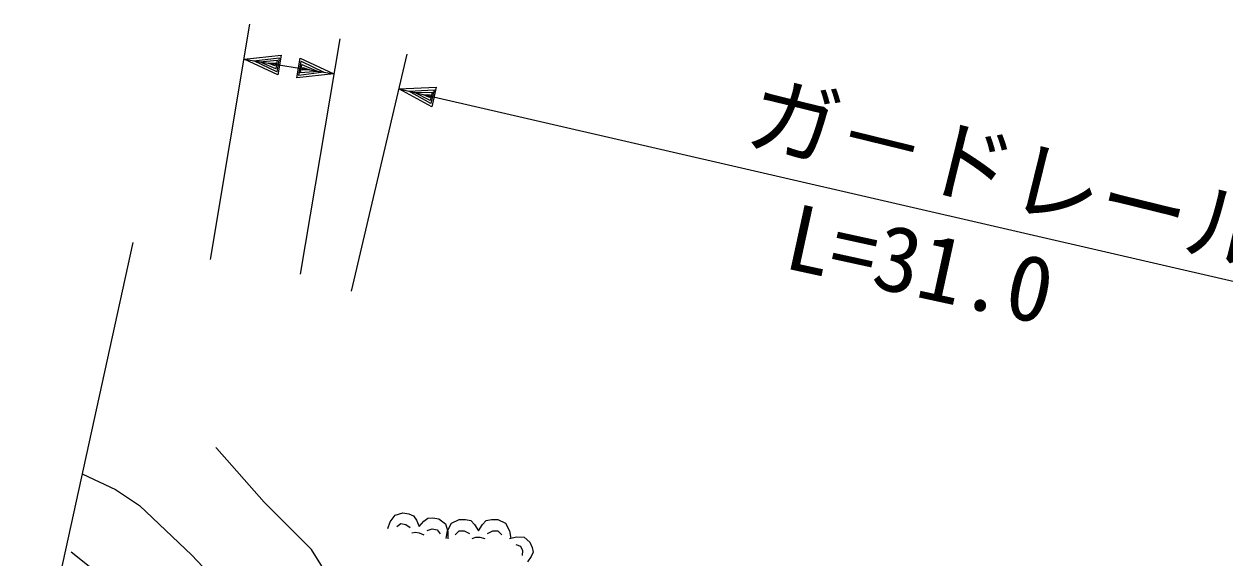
# Model space of a CAD drawing. Units: millimetres, scale not verified. Extents: x 40000 to 680000, y 20000 to 380000.
# Drawn here: x 70725 to 104102, y 301033 to 315883 of the extents above; entities that cross this region are included whole.
import ezdxf
from ezdxf.enums import TextEntityAlignment as Align

# ---------------------------------------------------------------- set-up
doc = ezdxf.new("R2010")
doc.units = ezdxf.units.MM
doc.header["$LTSCALE"] = 1000
for name, color, linetype, lineweight in [('S-BGD', 7, 'Continuous', 25), ('S-BMK-OTRS', 5, 'Continuous', 25), ('S-STR-HTXT', 7, 'Continuous', 13)]:
    doc.layers.add(name, color=color, linetype=linetype, lineweight=lineweight)
doc.styles.add('ＭＳ ゴシック', font='')
doc.styles.get('ＭＳ ゴシック').set_extended_font_data('MS Gothic')

msp = doc.modelspace()

# ---------------------------------------------------------------- linework, layer by layer
at = {"layer": 'S-BGD'}
for p, q in [((80901, 302042), (81036, 302224)), ((81036, 302224), (81254, 302290)), ((81254, 302290), (81421, 302261)), ((81421, 302261), (81549, 302205)), ((81549, 302205), (81632, 302089)), ((81632, 302089), (81704, 301906)), ((81833, 302054), (81951, 302137)), ((81951, 302137), (82090, 302147)), ((82090, 302147), (82257, 302119)), ((82257, 302119), (82441, 301985)), ((82601, 302000), (82817, 302107)), ((82817, 302107), (82996, 302107)), ((82996, 302107), (83140, 302072)), ((83140, 302072), (83248, 301965)), ((83463, 301965), (83571, 302072)), ((83571, 302072), (83715, 302107)), ((83715, 302107), (83894, 302107)), ((83894, 302107), (84110, 302000)), ((80834, 301849), (80901, 302042)), ((81085, 301909), (81202, 301991)), ((81202, 301991), (81336, 301968)), ((81336, 301968), (81458, 301879)), ((81502, 301735), (81608, 301751)), ((81608, 301751), (81709, 301734)), ((81704, 301906), (81833, 302054)), ((81709, 301734), (81837, 301678)), ((81927, 301800), (82072, 301843)), ((82072, 301843), (82206, 301820)), ((82206, 301820), (82289, 301704)), ((82441, 301985), (82507, 301769)), ((82457, 301573), (82493, 301787)), ((82493, 301787), (82601, 302000)), ((82507, 301769), (82506, 301564)), ((82709, 301680), (82817, 301787)), ((82817, 301787), (82960, 301787)), ((82960, 301787), (83104, 301715)), ((83248, 301965), (83355, 301787)), ((83355, 301787), (83463, 301965)), ((83607, 301715), (83751, 301787)), ((83751, 301787), (83894, 301787)), ((83894, 301787), (84002, 301680)), ((84110, 302000), (84218, 301787)), ((84218, 301787), (84254, 301573)), ((83176, 301573), (83284, 301608)), ((83284, 301608), (83391, 301608)), ((83391, 301608), (83535, 301573)), ((84220, 301573), (84409, 301620)), ((84398, 301408), (84524, 301359)), ((84409, 301620), (84622, 301609)), ((84622, 301609), (84787, 301473)), ((84787, 301473), (84851, 301328)), ((84524, 301359), (84575, 301243)), ((84575, 301243), (84568, 301101)), ((84824, 301074), (84716, 300923)), ((84873, 301199), (84824, 301074)), ((84851, 301328), (84873, 301199))]:
    msp.add_line(p, q, dxfattribs=at)
for points in [[(105226, 287744), (101739, 288137), (99581, 288508), (97303, 289010), (94791, 289661), (92267, 290198), (90371, 290567), (88436, 291051), (85614, 291907), (82843, 292867), (82334, 293208), (81739, 293745), (81226, 294365), (80792, 295077), (80522, 295782), (80357, 296556), (80250, 297694), (80028, 298905), (79445, 300089), (78717, 301267), (77398, 302588), (76080, 304074), (76055, 304104)], [(72364, 303367), (73266, 302934), (73935, 302490), (75388, 301108), (76957, 299456), (77502, 298629), (77959, 297744), (78718, 295811), (79585, 293988), (80140, 293160), (80900, 292254), (81491, 291724), (82047, 291351), (83123, 290820), (84201, 290397), (85717, 289901), (87384, 289470), (91631, 288591), (95910, 287814), (97481, 287535), (98843, 287189), (100189, 286816), (101614, 286528), (104326, 285970)], [(72039, 301205), (73129, 300337), (74261, 299280), (74903, 298522), (75400, 297782), (75936, 296741), (76470, 295461), (76864, 294578), (77467, 293541), (77953, 292904), (78649, 292188), (79286, 291686), (80251, 291081), (81665, 290325), (83118, 289664), (84423, 289180), (85862, 288765), (88795, 288041), (91818, 287179), (92591, 286940)]]:
    msp.add_lwpolyline(points, dxfattribs=at)
at = {"layer": 'S-BMK-OTRS'}
msp.add_line((69524, 290499), (73756, 309805), dxfattribs=at)
at = {"layer": 'S-STR-HTXT'}
for p, q in [((75904, 309336), (77004, 315883)), ((79500, 315470), (78400, 308923)), ((76840, 314906), (77870, 315017)), ((76840, 314906), (79336, 314493)), ((77778, 314470), (76840, 314906)), ((77116, 314860), (77818, 314945)), ((77752, 314555), (77116, 314860)), ((77273, 314834), (77765, 314874)), ((77726, 314639), (77273, 314834)), ((77509, 314795), (77713, 314802)), ((77700, 314724), (77509, 314795)), ((77713, 314802), (77700, 314724)), ((77765, 314874), (77726, 314639)), ((77818, 314945), (77752, 314555)), ((77870, 315017), (77778, 314470)), ((78305, 314383), (78397, 314930)), ((78358, 314454), (78424, 314845)), ((78397, 314930), (79336, 314493)), ((78410, 314526), (78450, 314760)), ((78424, 314845), (79060, 314539)), ((78450, 314760), (78903, 314565)), ((79828, 308451), (81372, 315040)), ((79336, 314493), (78305, 314383)), ((79060, 314539), (78358, 314454)), ((78903, 314565), (78410, 314526)), ((78463, 314598), (78476, 314676)), ((78666, 314604), (78463, 314598)), ((78476, 314676), (78666, 314604)), ((81146, 314076), (82182, 314122)), ((82182, 314122), (82055, 313582)), ((81146, 314076), (110682, 307268)), ((82055, 313582), (81146, 314076)), ((81418, 314013), (82125, 314054)), ((82034, 313668), (81418, 314013)), ((81574, 313978), (82068, 313986)), ((82014, 313754), (81574, 313978)), ((81807, 313924), (82011, 313917)), ((81993, 313840), (81807, 313924)), ((82011, 313917), (81993, 313840)), ((82068, 313986), (82014, 313754)), ((82125, 314054), (82034, 313668))]:
    msp.add_line(p, q, dxfattribs=at)

# ---------------------------------------------------------------- texts
at = {"layer": 'S-STR-HTXT', "style": 'ＭＳ ゴシック'}
for s, rotation, p in [('ガ－ドレール', 346.208, (90576, 312068)), ('L=31.0', 347.697, (91669, 308572))]:
    msp.add_text(s, height=1833, rotation=rotation, dxfattribs=at).set_placement(p, align=Align.BOTTOM_LEFT)

doc.saveas('drawing.dxf')
